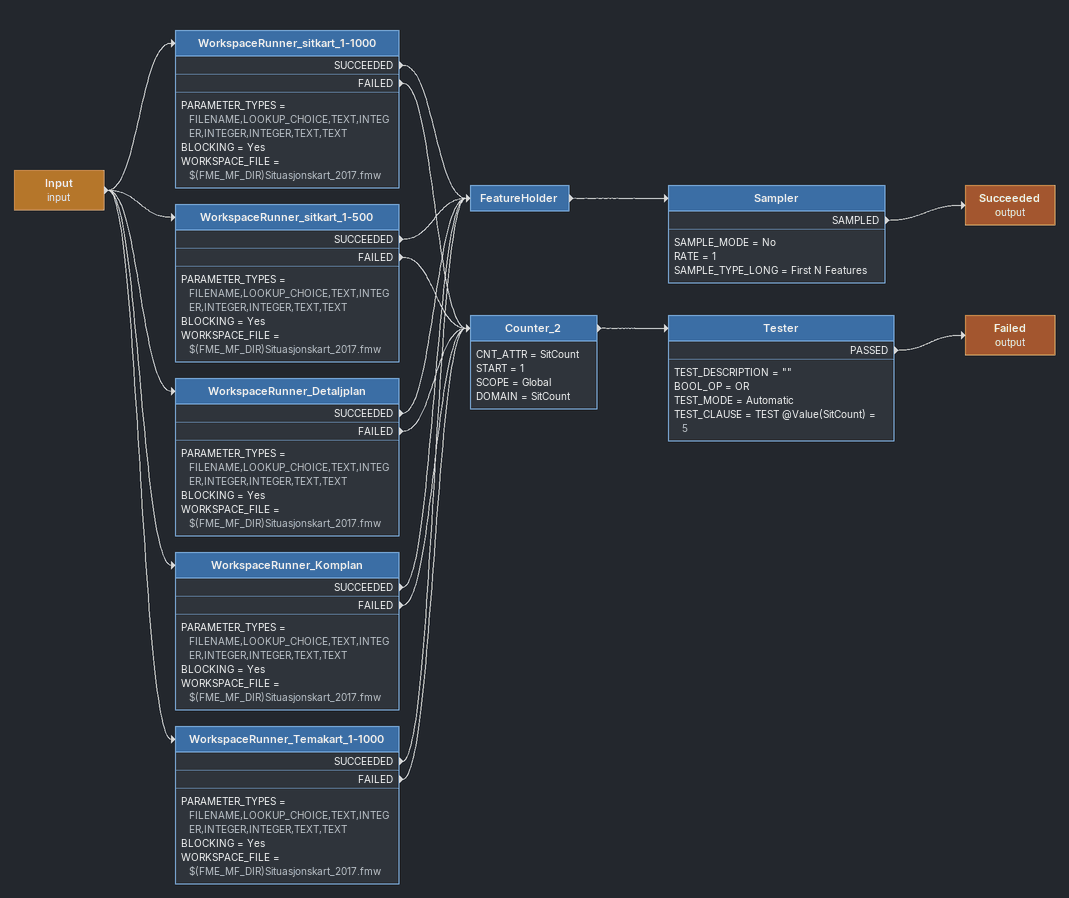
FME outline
Input (input)
    -> WorkspaceRunner_sitkart_1-1000
    -> WorkspaceRunner_sitkart_1-500
    -> WorkspaceRunner_Detaljplan
    -> WorkspaceRunner_Komplan
    -> WorkspaceRunner_Temakart_1-1000
WorkspaceRunner_sitkart_1-1000
    PARAMETER_TYPES = FILENAME,LOOKUP_CHOICE,TEXT,INTEGER,INTEGER,INTEGER,TEXT,TEXT
    BLOCKING = Yes
    WORKSPACE_FILE = $(FME_MF_DIR)Situasjonskart_2017.fmw
    SUCCEEDED -> FeatureHolder
    FAILED -> Counter_2
WorkspaceRunner_sitkart_1-500
    PARAMETER_TYPES = FILENAME,LOOKUP_CHOICE,TEXT,INTEGER,INTEGER,INTEGER,TEXT,TEXT
    BLOCKING = Yes
    WORKSPACE_FILE = $(FME_MF_DIR)Situasjonskart_2017.fmw
    SUCCEEDED -> FeatureHolder
    FAILED -> Counter_2
WorkspaceRunner_Detaljplan
    PARAMETER_TYPES = FILENAME,LOOKUP_CHOICE,TEXT,INTEGER,INTEGER,INTEGER,TEXT,TEXT
    BLOCKING = Yes
    WORKSPACE_FILE = $(FME_MF_DIR)Situasjonskart_2017.fmw
    SUCCEEDED -> FeatureHolder
    FAILED -> Counter_2
WorkspaceRunner_Komplan
    PARAMETER_TYPES = FILENAME,LOOKUP_CHOICE,TEXT,INTEGER,INTEGER,INTEGER,TEXT,TEXT
    BLOCKING = Yes
    WORKSPACE_FILE = $(FME_MF_DIR)Situasjonskart_2017.fmw
    SUCCEEDED -> FeatureHolder
    FAILED -> Counter_2
WorkspaceRunner_Temakart_1-1000
    PARAMETER_TYPES = FILENAME,LOOKUP_CHOICE,TEXT,INTEGER,INTEGER,INTEGER,TEXT,TEXT
    BLOCKING = Yes
    WORKSPACE_FILE = $(FME_MF_DIR)Situasjonskart_2017.fmw
    SUCCEEDED -> FeatureHolder
    FAILED -> Counter_2
FeatureHolder
    -> Sampler
Sampler
    SAMPLE_MODE = No
    RATE = 1
    SAMPLE_TYPE_LONG = First N Features
    SAMPLED -> Succeeded (output)
Succeeded (output)
Counter_2
    CNT_ATTR = SitCount
    START = 1
    SCOPE = Global
    DOMAIN = SitCount
    -> Tester
Tester
    TEST_DESCRIPTION = ""
    BOOL_OP = OR
    TEST_MODE = Automatic
    TEST_CLAUSE = TEST @Value(SitCount) = 5
    PASSED -> Failed (output)
Failed (output)
